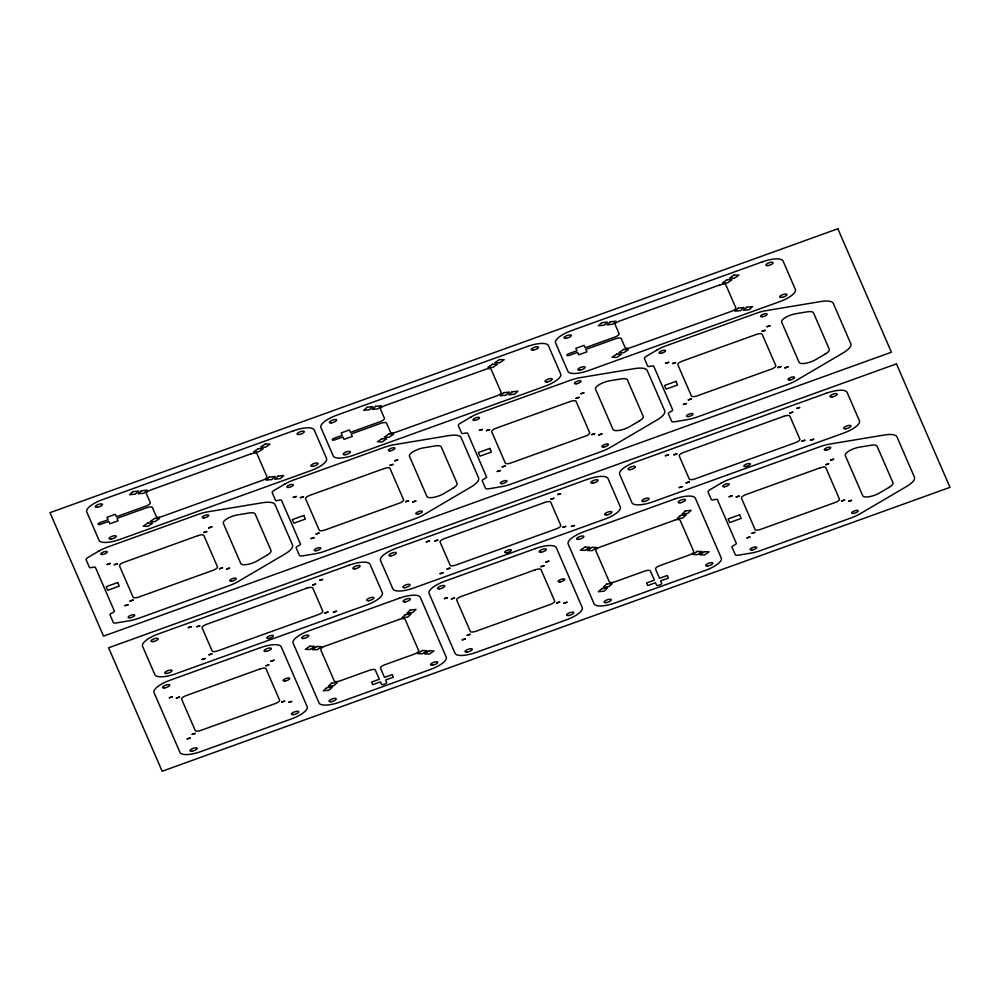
<?xml version="1.0" encoding="UTF-8"?>
<svg xmlns="http://www.w3.org/2000/svg" width="1000" height="1000" viewBox="0 0 1000 1000"><rect width="100%" height="100%" fill="white"/><g stroke="black" fill="none" stroke-linecap="round" stroke-linejoin="round"><path stroke-width="1.5" d="M107.225 564.487L110.337 563.475L107.225 564.487M114.275 564.75L117.4 563.787L114.288 564.712M125.075 605.638L128.2 604.675L125.075 605.638M130.013 601.05L133.125 600.05L130.013 601.05M169.363 697.788L172.475 696.775L169.375 697.738M176.412 698.05L179.525 697.05L176.412 698.05M188.325 627.663L191.45 626.7L188.35 627.575M203.812 532.487L206.938 531.525L203.825 532.45M196.887 626.75L200.012 625.788L196.925 626.663M208.75 527.9L211.863 526.9L208.75 527.9M187.213 738.938L190.338 737.975L187.237 738.85M192.15 734.35L195.263 733.35L192.162 734.3M202.125 659.488L205.238 658.487L202.125 659.488M209.062 654.812L212.175 653.812L209.075 654.775M219.55 568.787L222.675 567.812L219.587 568.688M226.6 569.05L229.725 568.088L226.612 569.012M265.95 665.788L269.062 664.825L265.963 665.738M270.887 661.2L274.012 660.225L270.887 661.2M293.325 497.413L296.45 496.45L293.337 497.375M300.375 497.688L303.5 496.725L300.375 497.688M281.688 702.075L284.812 701.112L281.725 701.988M288.738 702.35L291.863 701.388L288.75 702.312M311.175 538.575L314.288 537.575L311.188 538.525M316.125 533.987L319.237 533.013L316.15 533.9M312.688 585.025L315.812 584.062L312.725 584.938M319.637 580.35L322.75 579.388L319.662 580.262M324.862 613.088L327.975 612.087L324.862 613.088M333.438 612.175L336.55 611.175L333.45 612.125M389.913 465.425L393.025 464.425L389.913 465.425M394.862 460.838L397.975 459.862L394.888 460.737M405.662 501.712L408.775 500.75L405.675 501.675M412.713 501.987L415.825 500.988L412.713 501.987M426.325 541.9L429.45 540.938L426.325 541.9M434.9 540.988L438.013 540.025L434.913 540.95M440.125 573.725L443.237 572.725L440.138 573.688M447.062 569.05L450.188 568.088L447.075 569.012M444.412 598.663L447.537 597.7L444.438 598.575M451.463 598.938L454.588 597.975L451.475 598.888M479.438 430.35L482.55 429.387L479.45 430.312M486.488 430.625L489.6 429.663L486.488 430.625M462.262 639.825L465.375 638.825L462.262 639.825M467.2 635.225L470.325 634.263L467.212 635.188M497.287 471.512L500.4 470.55L497.287 471.512M502.225 466.925L505.35 465.95L502.262 466.825M541 566.675L544.113 565.662L541 566.675M550.688 499.263L553.812 498.288L550.688 499.263M545.938 562.075L549.062 561.112L545.975 561.987M557.638 494.588L560.75 493.625L557.663 494.5M576.025 398.363L579.138 397.362L576.025 398.363M562.863 527.325L565.975 526.325L562.875 527.275M580.962 393.762L584.087 392.8L581 393.675M556.737 602.962L559.862 602L556.75 602.925M571.438 526.413L574.562 525.438L571.45 526.362M563.787 603.237L566.9 602.238L563.787 603.237M591.763 434.65L594.875 433.65L591.775 434.613M598.812 434.925L601.925 433.925L598.812 434.925M665.537 363.288L668.662 362.325L665.537 363.288M672.588 363.562L675.7 362.562L672.6 363.512M665.425 455.737L668.538 454.738L665.425 455.737M674 454.825L677.113 453.825L674.013 454.787M683.388 404.45L686.513 403.475L683.4 404.4M688.337 399.85L691.45 398.888L688.35 399.812M679.225 487.562L682.35 486.6L679.237 487.525M686.162 482.887L689.275 481.887L686.162 482.887M729.175 496.737L732.3 495.763L729.212 496.637M736.225 497L739.338 496L736.237 496.962M762.125 331.3L765.25 330.325L762.163 331.213M767.062 326.7L770.175 325.7L767.087 326.662M747.025 537.888L750.15 536.925L747.038 537.85M751.975 533.3L755.088 532.325L752 533.212M777.862 367.587L780.975 366.587L777.862 367.587M784.925 367.863L788.037 366.9L784.925 367.863M789.8 413.1L792.9 412.1L789.812 413.05M796.737 408.425L799.85 407.425L796.75 408.375M801.963 441.163L805.088 440.2L801.975 441.112M810.537 440.25L813.65 439.25L810.537 440.25M825.763 464.738L828.888 463.775L825.8 464.65M830.713 460.15L833.812 459.137L830.725 460.1M841.513 501.025L844.625 500.062L841.513 501.025M848.562 501.3L851.675 500.337L848.587 501.213M132.875 491.65L129.562 494.725L135.3 494.113L138.613 491.037L132.875 491.65M141.438 490.737L138.138 493.812L143.875 493.2L147.175 490.125L141.438 490.737M269.413 477.075L266.1 480.15L271.837 479.538L275.15 476.463L269.413 477.075M277.987 476.15L274.675 479.225L280.413 478.612L283.725 475.538L277.987 476.15M367.038 407.275L363.725 410.35L369.462 409.738L372.775 406.662L367.038 407.275M375.6 406.35L372.3 409.425L378.038 408.812L381.35 405.737L375.6 406.35M503.575 392.688L500.262 395.763L506 395.15L509.312 392.075L503.575 392.688M512.15 391.775L508.837 394.85L514.575 394.237L517.888 391.163L512.15 391.775M601.7 322.7L598.387 325.775L604.138 325.163L607.438 322.088L601.7 322.7M610.275 321.788L606.962 324.862L612.7 324.25L616.013 321.175L610.275 321.788M326.625 687.775L323.312 690.85L329.05 690.238L332.362 687.163L326.625 687.775M331.562 683.188L328.25 686.263L334 685.65L337.3 682.575L331.562 683.188M405.363 614.625L402.05 617.7L407.788 617.087L411.1 614.012L405.363 614.625M410.3 610.037L406.987 613.112L412.738 612.5L416.037 609.425L410.3 610.037M738.25 308.125L734.938 311.2L740.675 310.587L743.988 307.512L738.25 308.125M746.812 307.213L743.512 310.287L749.25 309.675L752.55 306.6L746.812 307.213M601.675 588.663L598.362 591.737L604.1 591.125L607.413 588.05L601.675 588.663M606.613 584.075L603.312 587.15L609.05 586.538L612.362 583.462L606.613 584.075M680.413 515.513L677.1 518.587L682.837 517.975L686.15 514.9L680.413 515.513M685.35 510.925L682.05 514L687.788 513.387L691.1 510.312L685.35 510.925M147.85 523.05L143.2 526.175L147.925 526.362L152.575 523.225L147.85 523.05M154.787 518.375L150.137 521.5L154.863 521.688L159.512 518.55L154.787 518.375M258.412 448.587L253.775 451.712L258.488 451.9L263.137 448.762L258.412 448.587M265.363 443.913L260.712 447.038L265.438 447.225L270.075 444.087L265.363 443.913M382.013 438.663L377.362 441.8L382.088 441.975L386.737 438.85L382.013 438.663M388.95 433.988L384.312 437.125L389.025 437.3L393.675 434.175L388.95 433.988M492.575 364.2L487.938 367.337L492.65 367.512L497.3 364.387L492.575 364.2M499.525 359.525L494.875 362.663L499.6 362.837L504.237 359.712L499.525 359.525M616.688 354.1L612.038 357.238L616.763 357.413L621.4 354.288L616.688 354.1M623.625 349.425L618.975 352.562L623.7 352.738L628.35 349.613L623.625 349.425M727.25 279.637L722.6 282.762L727.325 282.95L731.975 279.812L727.25 279.637M734.188 274.962L729.538 278.087L734.262 278.275L738.913 275.15L734.188 274.962M309.95 646.2L305.3 649.325L310.025 649.513L314.675 646.375L309.95 646.2M317 646.475L312.35 649.6L317.075 649.775L321.725 646.65L317 646.475M422.275 650.5L417.638 653.625L422.35 653.812L427 650.675L422.275 650.5M429.338 650.763L424.688 653.9L429.4 654.075L434.05 650.95L429.338 650.763M585 547.087L580.35 550.212L585.075 550.4L589.725 547.263L585 547.087M592.05 547.35L587.4 550.487L592.125 550.662L596.775 547.537L592.05 547.35M697.337 551.388L692.688 554.513L697.412 554.688L702.05 551.562L697.337 551.388M704.388 551.65L699.737 554.788L704.463 554.963L709.1 551.838L704.388 551.65M98.912 551.062L88.1 557.413A5.5 1.762 -19.4 0 0 86.125 559.75L89.425 567.388A2.75 0.875 -19.4 0 0 91.025 567.625L93.812 567.15A2.75 0.875 -19.4 0 1 95.412 567.388L114.362 611.087A2.75 0.875 -19.4 0 1 113.375 612.25L110.988 613.65A2.75 0.875 -19.4 0 0 110 614.812L113.312 622.45A5.5 1.762 -19.4 0 0 116.512 622.925L129.162 620.812A19.462 6.238 -19.4 0 0 138.65 618.288L229.225 585.65A19.462 6.238 -19.4 0 0 238.038 581.587L284.575 554.25A21.988 7.05 -19.4 0 0 292.488 544.913L275.025 504.663A21.988 7.05 -19.4 0 0 262.25 502.775L207.775 511.825A19.462 6.238 -19.4 0 0 198.3 514.362L107.725 547A19.462 6.238 -19.4 0 0 98.912 551.062M285.012 484L274.2 490.35A5.5 1.762 -19.4 0 0 272.225 492.688L275.538 500.325A2.75 0.875 -19.4 0 0 277.137 500.55L279.925 500.087A2.75 0.875 -19.4 0 1 281.512 500.325L300.462 544.025A2.75 0.875 -19.4 0 1 299.475 545.188L297.1 546.587A2.75 0.875 -19.4 0 0 296.112 547.75L299.425 555.388A5.5 1.762 -19.4 0 0 302.613 555.862L315.275 553.75A19.462 6.238 -19.4 0 0 324.75 551.225L415.325 518.587A19.462 6.238 -19.4 0 0 424.137 514.525L470.688 487.188A21.988 7.05 -19.4 0 0 478.587 477.837L461.125 437.587A21.988 7.05 -19.4 0 0 448.363 435.7L393.888 444.762A19.462 6.238 -19.4 0 0 384.4 447.3L293.837 479.938A19.462 6.238 -19.4 0 0 285.012 484M471.125 416.938L460.3 423.288A5.5 1.762 -19.4 0 0 458.325 425.625L461.637 433.25A2.75 0.875 -19.4 0 0 463.237 433.488L466.025 433.025A2.75 0.875 -19.4 0 1 467.625 433.263L486.575 476.962A2.75 0.875 -19.4 0 1 485.588 478.125L483.2 479.525A2.75 0.875 -19.4 0 0 482.212 480.688L485.525 488.325A5.5 1.762 -19.4 0 0 488.725 488.8L501.375 486.688A19.462 6.238 -19.4 0 0 510.863 484.162L601.425 451.525A19.462 6.238 -19.4 0 0 610.25 447.463L656.787 420.112A21.988 7.05 -19.4 0 0 664.7 410.775L647.237 370.525A21.988 7.05 -19.4 0 0 634.462 368.638L579.987 377.7A19.462 6.238 -19.4 0 0 570.513 380.238L479.938 412.875A19.462 6.238 -19.4 0 0 471.125 416.938M267.038 555.163L257.512 560.75A10.987 3.525 -19.4 0 1 240.787 563.538L223.325 523.288A10.987 3.525 -19.4 0 1 237.625 514.888L248.775 513.038A10.987 3.525 -19.4 0 1 255.162 513.975L271 550.487A10.987 3.525 -19.4 0 1 267.038 555.163M657.225 349.875L646.413 356.225A5.5 1.762 -19.4 0 0 644.438 358.562L647.75 366.188A2.75 0.875 -19.4 0 0 649.338 366.425L652.125 365.962A2.75 0.875 -19.4 0 1 653.725 366.2L672.675 409.888A2.75 0.875 -19.4 0 1 671.688 411.062L669.312 412.463A2.75 0.875 -19.4 0 0 668.325 413.625L671.637 421.262A5.5 1.762 -19.4 0 0 674.825 421.737L687.487 419.625A19.462 6.238 -19.4 0 0 696.963 417.1L787.537 384.462A19.462 6.238 -19.4 0 0 796.35 380.4L842.9 353.05A21.988 7.05 -19.4 0 0 850.8 343.713L833.337 303.463A21.988 7.05 -19.4 0 0 820.562 301.575L766.1 310.637A19.462 6.238 -19.4 0 0 756.612 313.163L666.038 345.8A19.462 6.238 -19.4 0 0 657.225 349.875M453.15 488.088L443.625 493.688A10.987 3.525 -19.4 0 1 426.9 496.475L409.438 456.225A10.987 3.525 -19.4 0 1 423.725 447.825L434.875 445.975A10.987 3.525 -19.4 0 1 441.262 446.912L457.1 483.425A10.987 3.525 -19.4 0 1 453.15 488.088M639.25 421.025L629.725 426.625A10.987 3.525 -19.4 0 1 613 429.412L595.538 389.162A10.987 3.525 -19.4 0 1 609.837 380.763L620.988 378.913A10.987 3.525 -19.4 0 1 627.375 379.85L643.2 416.362A10.987 3.525 -19.4 0 1 639.25 421.025M825.362 353.963L815.825 359.562A10.987 3.525 -19.4 0 1 799.1 362.35L781.65 322.1A10.987 3.525 -19.4 0 1 795.938 313.7L807.087 311.85A10.987 3.525 -19.4 0 1 813.475 312.787L829.312 349.3A10.987 3.525 -19.4 0 1 825.362 353.963M720.863 483.312L710.05 489.663A5.5 1.762 -19.4 0 0 708.075 492L711.388 499.637A2.75 0.875 -19.4 0 0 712.987 499.862L715.775 499.4A2.75 0.875 -19.4 0 1 717.362 499.637L736.312 543.337A2.75 0.875 -19.4 0 1 735.325 544.5L732.95 545.9A2.75 0.875 -19.4 0 0 731.963 547.062L735.275 554.7A5.5 1.762 -19.4 0 0 738.462 555.175L751.125 553.062A19.462 6.238 -19.4 0 0 760.6 550.538L851.175 517.9A19.462 6.238 -19.4 0 0 859.987 513.837L906.538 486.5A21.988 7.05 -19.4 0 0 914.438 477.163L896.975 436.9A21.988 7.05 -19.4 0 0 884.212 435.025L829.737 444.075A19.462 6.238 -19.4 0 0 820.25 446.613L729.675 479.25A19.462 6.238 -19.4 0 0 720.863 483.312M889 487.413L879.475 493A10.987 3.525 -19.4 0 1 862.738 495.788L845.288 455.538A10.987 3.525 -19.4 0 1 859.575 447.137L870.725 445.288A10.987 3.525 -19.4 0 1 877.113 446.225L892.95 482.738A10.987 3.525 -19.4 0 1 889 487.413M837.85 228.762L50 512.663L103.55 636.125L891.4 352.225L837.85 228.762M293.425 430.812L102.562 499.6A19.462 6.238 -19.4 0 0 86.75 511.925L99.062 540.312A19.462 6.238 -19.4 0 0 119.85 539.45L310.712 470.675A19.462 6.238 -19.4 0 0 326.525 458.35L314.212 429.963A19.462 6.238 -19.4 0 0 293.425 430.812M527.587 346.438L336.725 415.213A19.462 6.238 -19.4 0 0 320.913 427.537L333.225 455.925A19.462 6.238 -19.4 0 0 354.025 455.075L544.875 386.287A19.462 6.238 -19.4 0 0 560.688 373.963L548.375 345.575A19.462 6.238 -19.4 0 0 527.587 346.438M762.262 261.875L571.4 330.65A19.462 6.238 -19.4 0 0 555.588 342.975L567.9 371.362A19.462 6.238 -19.4 0 0 588.688 370.513L779.55 301.725A19.462 6.238 -19.4 0 0 795.362 289.4L783.05 261.012A19.462 6.238 -19.4 0 0 762.262 261.875M251.05 453.837L150.762 489.988A5.5 1.762 -19.4 0 0 146.3 493.462L150.275 502.638A5.5 1.762 -19.4 0 1 145.812 506.125L116.337 516.737L115.288 514.312L107.013 517.288L108.062 519.725L100.312 522.513A2.75 0.875 -19.4 0 0 98.075 524.25A2.75 0.875 -19.4 0 0 101.013 524.138L108.775 521.337L109.825 523.775L118.1 520.788L117.037 518.362L146.512 507.738A5.5 1.762 -19.4 0 1 152.387 507.5L156.363 516.675A5.5 1.762 -19.4 0 0 162.237 516.425L262.525 480.288A5.5 1.762 -19.4 0 0 266.988 476.8L256.925 453.6A5.5 1.762 -19.4 0 0 251.05 453.837M485.213 369.462L384.925 405.6A5.5 1.762 -19.4 0 0 380.462 409.087L384.438 418.25A5.5 1.762 -19.4 0 1 379.975 421.737L350.5 432.362L349.45 429.925L341.175 432.912L342.238 435.337L334.475 438.137A2.75 0.875 -19.4 0 0 332.238 439.875A2.75 0.875 -19.4 0 0 335.175 439.75L342.938 436.962L343.988 439.387L352.262 436.413L351.2 433.975L380.675 423.363A5.5 1.762 -19.4 0 1 386.55 423.113L390.525 432.287A5.5 1.762 -19.4 0 0 396.4 432.05L496.688 395.9A5.5 1.762 -19.4 0 0 501.15 392.425L491.087 369.225A5.5 1.762 -19.4 0 0 485.213 369.462M719.887 284.9L619.6 321.037A5.5 1.762 -19.4 0 0 615.125 324.525L619.1 333.688A5.5 1.762 -19.4 0 1 614.637 337.175L585.175 347.788L584.113 345.363L575.85 348.338L576.9 350.775L569.15 353.562A2.75 0.875 -19.4 0 0 566.912 355.312A2.75 0.875 -19.4 0 0 569.85 355.188L577.6 352.4L578.663 354.825L586.925 351.838L585.875 349.412L615.337 338.8A5.5 1.762 -19.4 0 1 621.213 338.55L625.188 347.725A5.5 1.762 -19.4 0 0 631.062 347.475L731.35 311.337A5.5 1.762 -19.4 0 0 735.825 307.863L725.763 284.65A5.5 1.762 -19.4 0 0 719.887 284.9M197.963 535.65L123.938 562.325A5.5 1.762 -19.4 0 0 119.475 565.812L133.112 597.238A5.5 1.762 -19.4 0 0 138.975 597L213.012 570.325A5.5 1.762 -19.4 0 0 217.475 566.838L203.837 535.413A5.5 1.762 -19.4 0 0 197.963 535.65M384.075 468.587L310.05 495.262A5.5 1.762 -19.4 0 0 305.575 498.75L319.212 530.175A5.5 1.762 -19.4 0 0 325.087 529.938L399.113 503.263A5.5 1.762 -19.4 0 0 403.575 499.775L389.95 468.338A5.5 1.762 -19.4 0 0 384.075 468.587M570.175 401.525L496.15 428.2A5.5 1.762 -19.4 0 0 491.688 431.675L505.312 463.113A5.5 1.762 -19.4 0 0 511.188 462.875L585.212 436.2A5.5 1.762 -19.4 0 0 589.688 432.713L576.05 401.275A5.5 1.762 -19.4 0 0 570.175 401.525M756.287 334.462L682.25 361.138A5.5 1.762 -19.4 0 0 677.788 364.613L691.425 396.05A5.5 1.762 -19.4 0 0 697.3 395.812L771.325 369.137A5.5 1.762 -19.4 0 0 775.788 365.65L762.15 334.212A5.5 1.762 -19.4 0 0 756.287 334.462M117.662 582.55L106.175 586.688L107.737 590.288L119.225 586.15L117.662 582.55M303.775 515.487L292.275 519.625L293.837 523.225L305.325 519.087L303.775 515.487M489.875 448.425L478.387 452.562L479.95 456.163L491.438 452.025L489.875 448.425M675.975 381.362L664.488 385.5L666.05 389.1L677.537 384.963L675.975 381.362M896.45 363.875L108.6 647.775L162.15 771.237L950 487.337L896.45 363.875M349.225 565.163L158.363 633.938A19.462 6.238 -19.4 0 0 142.55 646.263L154.863 674.65A19.462 6.238 -19.4 0 0 175.65 673.8L366.512 605.013A19.462 6.238 -19.4 0 0 382.325 592.688L370.012 564.3A19.462 6.238 -19.4 0 0 349.225 565.163M587.225 479.4L396.362 548.175A19.462 6.238 -19.4 0 0 380.55 560.5L392.863 588.888A19.462 6.238 -19.4 0 0 413.65 588.025L604.513 519.25A19.462 6.238 -19.4 0 0 620.325 506.925L608.013 478.537A19.462 6.238 -19.4 0 0 587.225 479.4M826.325 393.237L635.462 462.013A19.462 6.238 -19.4 0 0 619.65 474.338L631.962 502.725A19.462 6.238 -19.4 0 0 652.75 501.875L843.612 433.088A19.462 6.238 -19.4 0 0 859.425 420.763L847.113 392.375A19.462 6.238 -19.4 0 0 826.325 393.237M306.85 588.188L206.562 624.325A5.5 1.762 -19.4 0 0 202.087 627.812L212.162 651.012A5.5 1.762 -19.4 0 0 218.025 650.763L318.325 614.625A5.5 1.762 -19.4 0 0 322.788 611.15L312.725 587.938A5.5 1.762 -19.4 0 0 306.85 588.188M544.85 502.425L444.562 538.562A5.5 1.762 -19.4 0 0 440.087 542.05L450.163 565.25A5.5 1.762 -19.4 0 0 456.025 565L556.325 528.862A5.5 1.762 -19.4 0 0 560.788 525.375L550.725 502.175A5.5 1.762 -19.4 0 0 544.85 502.425M783.95 416.262L683.662 452.4A5.5 1.762 -19.4 0 0 679.2 455.887L689.262 479.087A5.5 1.762 -19.4 0 0 695.138 478.837L795.425 442.7A5.5 1.762 -19.4 0 0 799.887 439.225L789.825 416.012A5.5 1.762 -19.4 0 0 783.95 416.262M260.438 647.663L169.862 680.3A19.462 6.238 -19.4 0 0 154.05 692.625L180 752.45A19.462 6.238 -19.4 0 0 200.787 751.587L291.35 718.95A19.462 6.238 -19.4 0 0 307.162 706.625L281.225 646.8A19.462 6.238 -19.4 0 0 260.438 647.663M535.487 548.538L444.913 581.175A19.462 6.238 -19.4 0 0 429.1 593.513L455.05 653.325A19.462 6.238 -19.4 0 0 475.838 652.475L566.413 619.837A19.462 6.238 -19.4 0 0 582.225 607.5L556.275 547.688A19.462 6.238 -19.4 0 0 535.487 548.538M399.5 598.175L308.925 630.812A19.462 6.238 -19.4 0 0 293.113 643.138L319.062 702.962A19.462 6.238 -19.4 0 0 339.85 702.1L430.425 669.463A19.462 6.238 -19.4 0 0 446.238 657.138L420.288 597.312A19.462 6.238 -19.4 0 0 399.5 598.175M674.55 499.062L583.987 531.7A19.462 6.238 -19.4 0 0 568.175 544.025L594.113 603.85A19.462 6.238 -19.4 0 0 614.9 602.987L705.475 570.35A19.462 6.238 -19.4 0 0 721.287 558.025L695.337 498.2A19.462 6.238 -19.4 0 0 674.55 499.062M260.1 668.95L186.075 695.625A5.5 1.762 -19.4 0 0 181.612 699.112L195.238 730.537A5.5 1.762 -19.4 0 0 201.112 730.3L275.138 703.625A5.5 1.762 -19.4 0 0 279.613 700.138L265.975 668.7A5.5 1.762 -19.4 0 0 260.1 668.95M535.15 569.837L461.125 596.512A5.5 1.762 -19.4 0 0 456.662 599.987L470.3 631.425A5.5 1.762 -19.4 0 0 476.163 631.188L550.2 604.5A5.5 1.762 -19.4 0 0 554.663 601.025L541.025 569.587A5.5 1.762 -19.4 0 0 535.15 569.837M399.175 619.462L325.138 646.137A5.5 1.762 -19.4 0 0 320.675 649.625L334.312 681.062A5.5 1.762 -19.4 0 0 340.188 680.812L369.438 670.275A5.5 1.762 -19.4 0 1 375.312 670.025L379.325 679.262L371.562 682.062L372.688 684.65L380.45 681.862L381.5 684.287A2.75 0.875 -19.4 0 0 384.438 684.163A2.75 0.875 -19.4 0 0 386.675 682.425L385.613 679.987L393.375 677.2L392.25 674.613L384.487 677.4L380.487 668.162A5.5 1.762 -19.4 0 1 384.95 664.688L414.212 654.137A5.5 1.762 -19.4 0 0 418.675 650.65L405.05 619.225A5.5 1.762 -19.4 0 0 399.175 619.462M674.225 520.35L600.2 547.025A5.5 1.762 -19.4 0 0 595.725 550.513L609.362 581.938A5.5 1.762 -19.4 0 0 615.237 581.7L644.5 571.15A5.5 1.762 -19.4 0 1 650.362 570.913L654.375 580.15L646.625 582.938L647.738 585.538L655.5 582.737L656.55 585.175A2.75 0.875 -19.4 0 0 659.488 585.05A2.75 0.875 -19.4 0 0 661.725 583.312L660.662 580.875L668.425 578.088L667.3 575.487L659.538 578.288L655.537 569.05A5.5 1.762 -19.4 0 1 660 565.562L689.262 555.025A5.5 1.762 -19.4 0 0 693.725 551.538L680.1 520.1A5.5 1.762 -19.4 0 0 674.225 520.35M819.925 467.9L745.9 494.575A5.5 1.762 -19.4 0 0 741.425 498.062L755.062 529.487A5.5 1.762 -19.4 0 0 760.938 529.25L834.963 502.575A5.5 1.762 -19.4 0 0 839.425 499.087L825.8 467.65A5.5 1.762 -19.4 0 0 819.925 467.9M739.613 514.8L728.125 518.938L729.688 522.537L741.175 518.4L739.613 514.8M204.05 517.913A3.487 1.125 -19.4 0 0 208.825 515.3A3.487 1.125 -19.4 0 0 203.688 516A3.487 1.125 -19.4 0 0 204.05 517.913M129.95 617.762A3.487 1.125 -19.4 0 0 134.738 615.138A3.487 1.125 -19.4 0 0 129.588 615.837A3.487 1.125 -19.4 0 0 129.95 617.762M102.525 554.5A3.487 1.125 -19.4 0 0 107.3 551.888A3.487 1.125 -19.4 0 0 102.15 552.587A3.487 1.125 -19.4 0 0 102.525 554.5M231.488 581.175A3.487 1.125 -19.4 0 0 236.262 578.55A3.487 1.125 -19.4 0 0 231.125 579.25A3.487 1.125 -19.4 0 0 231.488 581.175M417.587 514.113A3.487 1.125 -19.4 0 0 422.362 511.488A3.487 1.125 -19.4 0 0 417.225 512.188A3.487 1.125 -19.4 0 0 417.587 514.113M288.625 487.438A3.487 1.125 -19.4 0 0 293.4 484.825A3.487 1.125 -19.4 0 0 288.263 485.513A3.487 1.125 -19.4 0 0 288.625 487.438M316.062 550.7A3.487 1.125 -19.4 0 0 320.838 548.075A3.487 1.125 -19.4 0 0 315.7 548.775A3.487 1.125 -19.4 0 0 316.062 550.7M390.15 450.85A3.487 1.125 -19.4 0 0 394.938 448.237A3.487 1.125 -19.4 0 0 389.787 448.925A3.487 1.125 -19.4 0 0 390.15 450.85M603.7 447.05A3.487 1.125 -19.4 0 0 608.475 444.425A3.487 1.125 -19.4 0 0 603.337 445.125A3.487 1.125 -19.4 0 0 603.7 447.05M474.725 420.375A3.487 1.125 -19.4 0 0 479.5 417.75A3.487 1.125 -19.4 0 0 474.363 418.45A3.487 1.125 -19.4 0 0 474.725 420.375M502.163 483.638A3.487 1.125 -19.4 0 0 506.938 481.012A3.487 1.125 -19.4 0 0 501.8 481.712A3.487 1.125 -19.4 0 0 502.163 483.638M576.263 383.787A3.487 1.125 -19.4 0 0 581.038 381.163A3.487 1.125 -19.4 0 0 575.9 381.863A3.487 1.125 -19.4 0 0 576.263 383.787M789.8 379.988A3.487 1.125 -19.4 0 0 794.575 377.362A3.487 1.125 -19.4 0 0 789.438 378.062A3.487 1.125 -19.4 0 0 789.8 379.988M660.837 353.312A3.487 1.125 -19.4 0 0 665.612 350.688A3.487 1.125 -19.4 0 0 660.475 351.388A3.487 1.125 -19.4 0 0 660.837 353.312M688.275 416.575A3.487 1.125 -19.4 0 0 693.05 413.95A3.487 1.125 -19.4 0 0 687.913 414.65A3.487 1.125 -19.4 0 0 688.275 416.575M762.362 316.725A3.487 1.125 -19.4 0 0 767.138 314.1A3.487 1.125 -19.4 0 0 762 314.8A3.487 1.125 -19.4 0 0 762.362 316.725M111.013 539.075A3.85 1.238 -19.4 0 0 116.275 536.188A3.85 1.238 -19.4 0 0 110.612 536.962A3.85 1.238 -19.4 0 0 111.013 539.075M97.212 507.262A3.85 1.238 -19.4 0 0 102.475 504.363A3.85 1.238 -19.4 0 0 96.812 505.138A3.85 1.238 -19.4 0 0 97.212 507.262M312.838 466.35A3.85 1.238 -19.4 0 0 318.1 463.462A3.85 1.238 -19.4 0 0 312.425 464.237A3.85 1.238 -19.4 0 0 312.838 466.35M299.025 434.525A3.85 1.238 -19.4 0 0 304.3 431.637A3.85 1.238 -19.4 0 0 298.625 432.413A3.85 1.238 -19.4 0 0 299.025 434.525M533.188 350.15A3.85 1.238 -19.4 0 0 538.462 347.262A3.85 1.238 -19.4 0 0 532.788 348.025A3.85 1.238 -19.4 0 0 533.188 350.15M547 381.975A3.85 1.238 -19.4 0 0 552.263 379.075A3.85 1.238 -19.4 0 0 546.587 379.85A3.85 1.238 -19.4 0 0 547 381.975M331.375 422.875A3.85 1.238 -19.4 0 0 336.637 419.988A3.85 1.238 -19.4 0 0 330.975 420.75A3.85 1.238 -19.4 0 0 331.375 422.875M345.175 454.7A3.85 1.238 -19.4 0 0 350.438 451.812A3.85 1.238 -19.4 0 0 344.775 452.575A3.85 1.238 -19.4 0 0 345.175 454.7M767.862 265.587A3.85 1.238 -19.4 0 0 773.125 262.7A3.85 1.238 -19.4 0 0 767.463 263.463A3.85 1.238 -19.4 0 0 767.862 265.587M781.663 297.413A3.85 1.238 -19.4 0 0 786.925 294.513A3.85 1.238 -19.4 0 0 781.263 295.287A3.85 1.238 -19.4 0 0 781.663 297.413M566.038 338.312A3.85 1.238 -19.4 0 0 571.312 335.425A3.85 1.238 -19.4 0 0 565.638 336.188A3.85 1.238 -19.4 0 0 566.038 338.312M579.85 370.138A3.85 1.238 -19.4 0 0 585.112 367.238A3.85 1.238 -19.4 0 0 579.438 368.013A3.85 1.238 -19.4 0 0 579.85 370.138M293.475 714.625A3.85 1.238 -19.4 0 0 298.738 711.737A3.85 1.238 -19.4 0 0 293.075 712.513A3.85 1.238 -19.4 0 0 293.475 714.625M191.938 751.213A3.85 1.238 -19.4 0 0 197.213 748.325A3.85 1.238 -19.4 0 0 191.537 749.1A3.85 1.238 -19.4 0 0 191.938 751.213M266.038 651.375A3.85 1.238 -19.4 0 0 271.3 648.487A3.85 1.238 -19.4 0 0 265.637 649.25A3.85 1.238 -19.4 0 0 266.038 651.375M164.5 687.962A3.85 1.238 -19.4 0 0 169.775 685.075A3.85 1.238 -19.4 0 0 164.1 685.837A3.85 1.238 -19.4 0 0 164.5 687.962M284.913 681.038A3.487 1.125 -19.4 0 0 289.688 678.413A3.487 1.125 -19.4 0 0 284.55 679.112A3.487 1.125 -19.4 0 0 284.913 681.038M303.575 638.475A3.85 1.238 -19.4 0 0 308.837 635.588A3.85 1.238 -19.4 0 0 303.175 636.35A3.85 1.238 -19.4 0 0 303.575 638.475M405.1 601.888A3.85 1.238 -19.4 0 0 410.375 599A3.85 1.238 -19.4 0 0 404.7 599.763A3.85 1.238 -19.4 0 0 405.1 601.888M331.012 701.725A3.85 1.238 -19.4 0 0 336.275 698.838A3.85 1.238 -19.4 0 0 330.613 699.613A3.85 1.238 -19.4 0 0 331.012 701.725M432.537 665.15A3.85 1.238 -19.4 0 0 437.8 662.25A3.85 1.238 -19.4 0 0 432.137 663.025A3.85 1.238 -19.4 0 0 432.537 665.15M707.588 566.025A3.85 1.238 -19.4 0 0 712.862 563.138A3.85 1.238 -19.4 0 0 707.188 563.913A3.85 1.238 -19.4 0 0 707.588 566.025M606.062 602.612A3.85 1.238 -19.4 0 0 611.325 599.725A3.85 1.238 -19.4 0 0 605.662 600.5A3.85 1.238 -19.4 0 0 606.062 602.612M680.15 502.775A3.85 1.238 -19.4 0 0 685.425 499.888A3.85 1.238 -19.4 0 0 679.75 500.65A3.85 1.238 -19.4 0 0 680.15 502.775M578.625 539.362A3.85 1.238 -19.4 0 0 583.888 536.475A3.85 1.238 -19.4 0 0 578.225 537.238A3.85 1.238 -19.4 0 0 578.625 539.362M559.963 581.925A3.487 1.125 -19.4 0 0 564.738 579.3A3.487 1.125 -19.4 0 0 559.6 580A3.487 1.125 -19.4 0 0 559.963 581.925M439.562 588.837A3.85 1.238 -19.4 0 0 444.825 585.95A3.85 1.238 -19.4 0 0 439.15 586.725A3.85 1.238 -19.4 0 0 439.562 588.837M541.087 552.25A3.85 1.238 -19.4 0 0 546.35 549.362A3.85 1.238 -19.4 0 0 540.688 550.138A3.85 1.238 -19.4 0 0 541.087 552.25M466.987 652.1A3.85 1.238 -19.4 0 0 472.262 649.212A3.85 1.238 -19.4 0 0 466.587 649.975A3.85 1.238 -19.4 0 0 466.987 652.1M568.525 615.513A3.85 1.238 -19.4 0 0 573.787 612.625A3.85 1.238 -19.4 0 0 568.125 613.387A3.85 1.238 -19.4 0 0 568.525 615.513M853.438 513.425A3.487 1.125 -19.4 0 0 858.213 510.8A3.487 1.125 -19.4 0 0 853.075 511.5A3.487 1.125 -19.4 0 0 853.438 513.425M724.475 486.75A3.487 1.125 -19.4 0 0 729.25 484.137A3.487 1.125 -19.4 0 0 724.112 484.825A3.487 1.125 -19.4 0 0 724.475 486.75M751.912 550.013A3.487 1.125 -19.4 0 0 756.688 547.388A3.487 1.125 -19.4 0 0 751.55 548.088A3.487 1.125 -19.4 0 0 751.912 550.013M826 450.163A3.487 1.125 -19.4 0 0 830.775 447.55A3.487 1.125 -19.4 0 0 825.638 448.25A3.487 1.125 -19.4 0 0 826 450.163M268.55 638.475A3.487 1.125 -19.4 0 0 273.325 635.85A3.487 1.125 -19.4 0 0 268.188 636.55A3.487 1.125 -19.4 0 0 268.55 638.475M354.825 568.875A3.85 1.238 -19.4 0 0 360.087 565.988A3.85 1.238 -19.4 0 0 354.425 566.75A3.85 1.238 -19.4 0 0 354.825 568.875M368.625 600.7A3.85 1.238 -19.4 0 0 373.9 597.8A3.85 1.238 -19.4 0 0 368.225 598.575A3.85 1.238 -19.4 0 0 368.625 600.7M153.012 641.6A3.85 1.238 -19.4 0 0 158.275 638.713A3.85 1.238 -19.4 0 0 152.6 639.475A3.85 1.238 -19.4 0 0 153.012 641.6M166.812 673.425A3.85 1.238 -19.4 0 0 172.075 670.537A3.85 1.238 -19.4 0 0 166.412 671.3A3.85 1.238 -19.4 0 0 166.812 673.425M404.812 587.663A3.85 1.238 -19.4 0 0 410.075 584.763A3.85 1.238 -19.4 0 0 404.412 585.538A3.85 1.238 -19.4 0 0 404.812 587.663M391.012 555.837A3.85 1.238 -19.4 0 0 396.275 552.95A3.85 1.238 -19.4 0 0 390.6 553.713A3.85 1.238 -19.4 0 0 391.012 555.837M606.625 514.925A3.85 1.238 -19.4 0 0 611.9 512.038A3.85 1.238 -19.4 0 0 606.225 512.812A3.85 1.238 -19.4 0 0 606.625 514.925M592.825 483.113A3.85 1.238 -19.4 0 0 598.088 480.213A3.85 1.238 -19.4 0 0 592.425 480.988A3.85 1.238 -19.4 0 0 592.825 483.113M506.55 552.712A3.487 1.125 -19.4 0 0 511.325 550.087A3.487 1.125 -19.4 0 0 506.188 550.788A3.487 1.125 -19.4 0 0 506.55 552.712M643.913 501.5A3.85 1.238 -19.4 0 0 649.175 498.6A3.85 1.238 -19.4 0 0 643.512 499.375A3.85 1.238 -19.4 0 0 643.913 501.5M630.112 469.675A3.85 1.238 -19.4 0 0 635.375 466.788A3.85 1.238 -19.4 0 0 629.712 467.55A3.85 1.238 -19.4 0 0 630.112 469.675M845.738 428.762A3.85 1.238 -19.4 0 0 851 425.875A3.85 1.238 -19.4 0 0 845.325 426.65A3.85 1.238 -19.4 0 0 845.738 428.762M831.925 396.95A3.85 1.238 -19.4 0 0 837.2 394.062A3.85 1.238 -19.4 0 0 831.525 394.825A3.85 1.238 -19.4 0 0 831.925 396.95M745.65 466.55A3.487 1.125 -19.4 0 0 750.425 463.925A3.487 1.125 -19.4 0 0 745.288 464.625A3.487 1.125 -19.4 0 0 745.65 466.55"/></g></svg>
